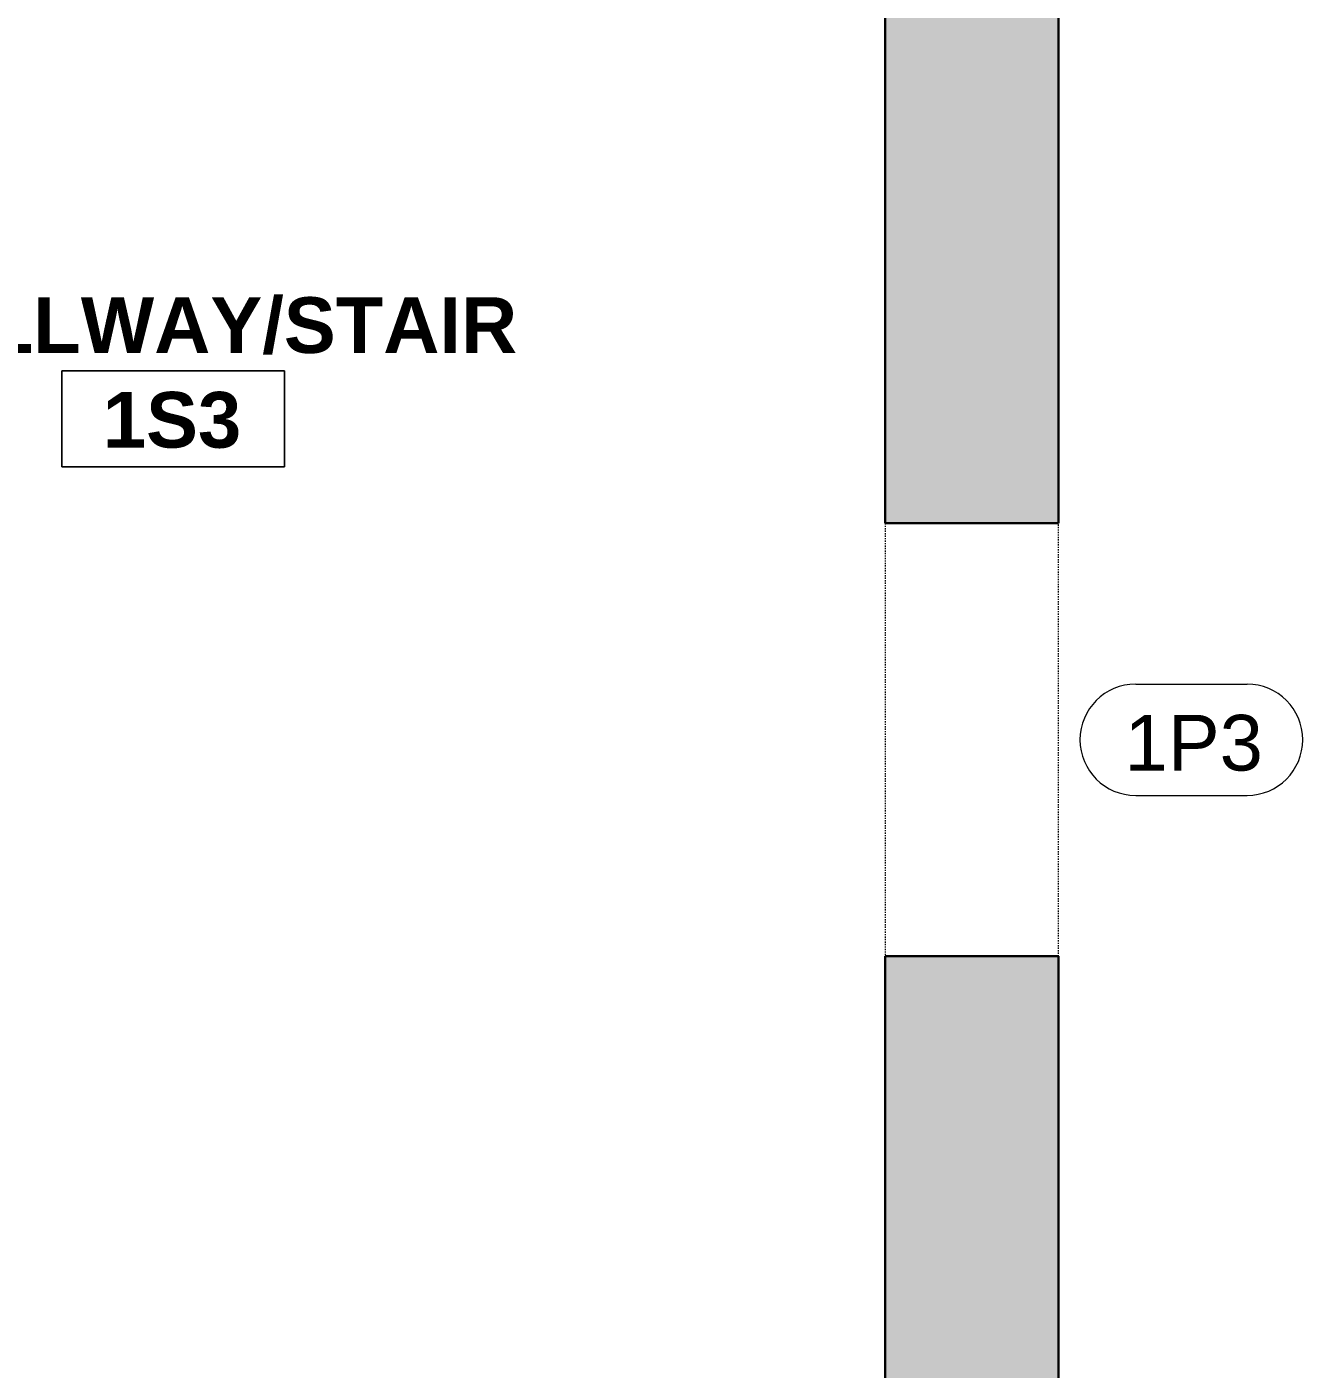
# Model space of a CAD drawing. Header units: inches. Extents: x -1287 to 1590, y -3558 to 989.
# Drawn here: x -297.1 to -193.8, y 388.4 to 496.9 of the extents above; entities that cross this region are included whole.
import ezdxf

# ---------------------------------------------------------------- set-up
doc = ezdxf.new("R2010")
doc.units = ezdxf.units.IN
doc.header["$MEASUREMENT"] = 0
doc.linetypes.add('Overhead', pattern=[0.15625, 0.09375, -0.0625])
for name, color, linetype, lineweight in [('A-AREA-IDEN', 2, 'Continuous', 9), ('A-DETL-GENF', 92, 'Continuous', 18), ('A-DETL-MEDM', 33, 'Continuous', 18), ('A-DOOR', 31, 'Continuous', 18), ('A-DOOR-IDEN', 31, 'Continuous', 9), ('A-WALL', 113, 'Continuous', 18), ('A-WALL-PATT', 111, 'Continuous', 18)]:
    doc.layers.add(name, color=color, linetype=linetype, lineweight=lineweight)
doc.styles.add('Swis721 Lt BT', font='swissl.ttf', dxfattribs={"height": 4.5})
doc.styles.add('Swis721 Lt BT_B', font='', dxfattribs={"height": 4.5})
doc.styles.get('Swis721 Lt BT_B').set_extended_font_data('Swis721 Lt BT', bold=True)

# ---------------------------------------------------------------- blocks, each defined once
blk = doc.blocks.new('Door-Opening - D10 2_11_ X 6_10_-8256894-1st Floor Construction')
at = {"layer": 'A-DETL-GENF', "linetype": 'Overhead', "lineweight": 9}
for p, q in [((17.18, 7), (-17.82, 7)), ((-17.82, -7), (17.18, -7))]:
    blk.add_line(p, q, dxfattribs=at)
at = {"layer": 'A-DETL-MEDM', "lineweight": 30}
for p, q in [((-17.82, 7), (-17.82, -7)), ((17.18, -7), (17.18, 7))]:
    blk.add_line(p, q, dxfattribs=at)
blk = doc.blocks.new('Room Tag - Room Name and Number-3379422-1st Floor Construction')
at = {"layer": 'A-AREA-IDEN'}
for p, q in [((-0.1881, -0.1636), (-0.1881, -0.0018)), ((-0.1881, -0.0018), (0.1869, -0.0018)), ((0.1869, -0.0018), (-0.1881, -0.0018)), ((-0.1881, -0.0018), (-0.1881, -0.1636)), ((0.1869, -0.0018), (0.1869, -0.1636)), ((0.1869, -0.1636), (0.1869, -0.0018)), ((0.1869, -0.1636), (-0.1881, -0.1636)), ((-0.1881, -0.1636), (0.1869, -0.1636))]:
    blk.add_line(p, q, dxfattribs=at)
blk = doc.blocks.new('Door Tag - Door Tag-41184-1st Floor Construction')
at = {"layer": 'A-DOOR-IDEN'}
for p, q in [((-0.09375, 0.09375), (0.09375, 0.09375)), ((-0.09375, -0.09375), (0.09375, -0.09375))]:
    blk.add_line(p, q, dxfattribs=at)
for centre, start, end in [((-0.09375, 0), 90, 270), ((0.09375, 0), 270, 90)]:
    blk.add_arc(centre, 0.09375, start, end, dxfattribs=at)

msp = doc.modelspace()

# ---------------------------------------------------------------- hatches: boundary and pattern name
at = {"layer": 'A-WALL-PATT', "lineweight": 9}
h = msp.add_hatch(color=7, dxfattribs=at)
h.paths.add_polyline_path([(-227.72, 319.32), (-213.72, 319.32), (-213.72, 343.75), (-227.72, 343.75)], flags=0)
h.paths.add_polyline_path([(-213.72, 376.75), (-213.72, 421.74), (-227.72, 421.74), (-227.72, 376.75)], flags=0)
h.paths.add_polyline_path([(-227.72, 456.74), (-213.72, 456.74), (-213.72, 543.68), (-227.72, 543.68)], flags=0)

# ---------------------------------------------------------------- linework, layer by layer
at = {"layer": 'A-WALL', "color": 8, "lineweight": 30}
for p, q in [((-227.72, 543.68), (-227.72, 456.74)), ((-213.72, 456.74), (-213.72, 543.68)), ((-227.72, 421.74), (-227.72, 376.75)), ((-213.72, 376.75), (-213.72, 421.74))]:
    msp.add_line(p, q, dxfattribs=at)

# ---------------------------------------------------------------- block references
at = {"layer": 'A-AREA-IDEN', "xscale": 47.99999999999997, "yscale": 47.99999999999997, "zscale": 47.99999999999997}
msp.add_blockref('Room Tag - Room Name and Number-3379422-1st Floor Construction', (-285.23, 469.15), dxfattribs=at)
at = {"layer": 'A-DOOR', "rotation": 89.99999999999991}
msp.add_blockref('Door-Opening - D10 2_11_ X 6_10_-8256894-1st Floor Construction', (-220.72, 439.56), dxfattribs=at)
at = {"layer": 'A-DOOR-IDEN', "xscale": 47.99999999999997, "yscale": 47.99999999999997, "zscale": 47.99999999999997}
msp.add_blockref('Door Tag - Door Tag-41184-1st Floor Construction', (-202.97, 439.24), dxfattribs=at)

# ---------------------------------------------------------------- texts
at = {"layer": 'A-AREA-IDEN', "char_height": 4.5, "attachment_point": 1, "style": 'Swis721 Lt BT_B'}
for s, insert, width in [('HALLWAY/STAIR', (-309.48, 475), 58.6305), ('1S3', (-290.94, 467.35), 13.332)]:
    msp.add_mtext(s, dxfattribs=dict(at, insert=insert, width=width))
at = {"layer": 'A-DOOR-IDEN', "insert": (-208.37, 441.25), "char_height": 4.5, "width": 12.8775, "attachment_point": 1, "style": 'Swis721 Lt BT'}
msp.add_mtext('1P3', dxfattribs=at)

doc.saveas('drawing.dxf')
